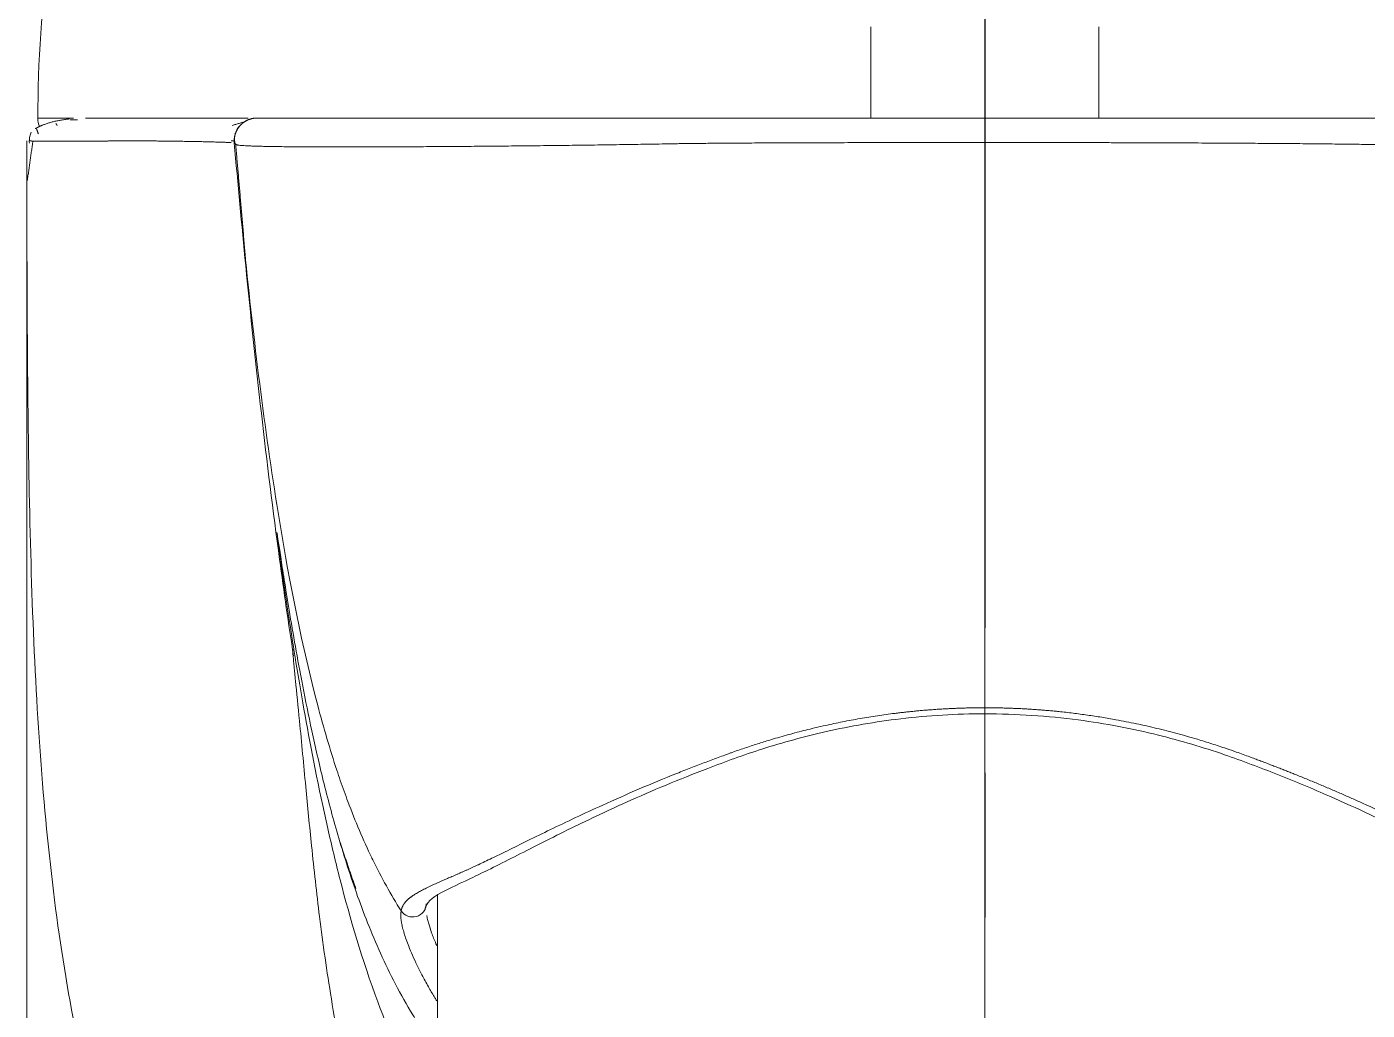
# Model space of a CAD drawing. Extents: x 11557 to 12329, y -16777 to -16231.
# Drawn here: x 11777.44 to 11806.82, y -16497.88 to -16476.32 of the extents above; entities that cross this region are included whole.
import ezdxf

# ---------------------------------------------------------------- set-up
doc = ezdxf.new("R2010")
doc.units = 0
doc.header["$MEASUREMENT"] = 0
doc.linetypes.add('CENTER2', pattern=[28.575, 19.05, -3.175, 3.175, -3.175])
doc.layers.get('0').update_dxf_attribs({"color": 3, "linetype": 'CONTINUOUS'})
doc.layers.add('CENTER', color=1, linetype='CENTER2')

msp = doc.modelspace()

# ---------------------------------------------------------------- linework, layer by layer
at = {"linetype": 'Continuous', "lineweight": 18}
for p, q in [((11795.937, -16478.324), (11795.937, -16476.324)), ((11800.937, -16478.324), (11800.937, -16476.324)), ((11782.483, -16478.324), (11782.483, -16478.324)), ((11777.437, -16478.824), (11777.437, -16479.074)), ((11781.915, -16478.824), (11781.983, -16478.824)), ((11781.985, -16478.868), (11781.985, -16478.868)), ((11777.437, -16479.074), (11777.437, -16563.024)), ((11798.437, -16491.38), (11798.437, -16491.249)), ((11786.437, -16495.359), (11786.437, -16500.468))]:
    msp.add_line(p, q, dxfattribs=at)
at = {"linetype": 'Continuous', "lineweight": 13}
for p, q in [((11778.461, -16478.326), (11777.68, -16478.326)), ((11782.247, -16478.326), (11780.472, -16478.326)), ((11781.985, -16478.868), (11781.985, -16478.868)), ((11798.437, -16491.38), (11798.437, -16498.081))]:
    msp.add_line(p, q, dxfattribs=at)
at = {"linetype": 'Continuous', "lineweight": 18}
for centre, radius, start, end in [((11801.847, -16478.237), 24.167, 171.4005, 180.2092), ((11778.18, -16478.324), 0.5, 180.2092, 202.5461), ((11782.483, -16478.824, 0), 0.5, 89.9985, 185.0831)]:
    msp.add_arc(centre, radius, start, end, dxfattribs=at)
msp.add_ellipse((11785.894, -16495.541), major_axis=(-0.296, 0.048), ratio=0.980304, start_param=0.739642, end_param=3.293719, dxfattribs=at)
for points, knots in [([(11782.287, -16478.324), (11782.247, -16478.324), (11782.117, -16478.324), (11781.815, -16478.324), (11781.331, -16478.324), (11780.767, -16478.324), (11780.184, -16478.324), (11779.634, -16478.324), (11779.155, -16478.324), (11778.866, -16478.324), (11778.735, -16478.324), (11778.721, -16478.324)], [0, 0, 0, 0, 0.094721, 0.266959, 0.427472, 0.569043, 0.693966, 0.804506, 0.902469, 0.98954, 1, 1, 1, 1]), ([(11798.437, -16478.324), (11798.173, -16478.324), (11797.664, -16478.324), (11796.928, -16478.324), (11796.242, -16478.324), (11795.602, -16478.324), (11795.006, -16478.324), (11794.453, -16478.324), (11793.942, -16478.324), (11793.47, -16478.324), (11793.033, -16478.324), (11792.626, -16478.324), (11792.245, -16478.324), (11791.886, -16478.324), (11791.551, -16478.324), (11791.241, -16478.324), (11790.96, -16478.324), (11790.708, -16478.324), (11790.482, -16478.324), (11790.279, -16478.324), (11790.098, -16478.324), (11789.937, -16478.324), (11789.793, -16478.324), (11789.66, -16478.324), (11789.531, -16478.324), (11789.4, -16478.324), (11789.261, -16478.324), (11789.111, -16478.324), (11788.946, -16478.324), (11788.76, -16478.324), (11788.551, -16478.324), (11788.317, -16478.324), (11788.057, -16478.324), (11787.774, -16478.324), (11787.475, -16478.324), (11787.161, -16478.324), (11786.83, -16478.324), (11786.477, -16478.324), (11786.099, -16478.324), (11785.694, -16478.324), (11785.265, -16478.324), (11784.832, -16478.324), (11784.425, -16478.324), (11784.066, -16478.324), (11783.762, -16478.324), (11783.508, -16478.324), (11783.298, -16478.324), (11783.125, -16478.324), (11782.986, -16478.324), (11782.874, -16478.324), (11782.788, -16478.324), (11782.72, -16478.324), (11782.669, -16478.324), (11782.629, -16478.324), (11782.597, -16478.324), (11782.573, -16478.324), (11782.554, -16478.324), (11782.54, -16478.324), (11782.529, -16478.324), (11782.523, -16478.324), (11782.52, -16478.324), (11782.518, -16478.324), (11782.514, -16478.324), (11782.509, -16478.324), (11782.504, -16478.324), (11782.499, -16478.324), (11782.495, -16478.324), (11782.492, -16478.324), (11782.489, -16478.324), (11782.487, -16478.324), (11782.485, -16478.324), (11782.484, -16478.324), (11782.483, -16478.324), (11782.483, -16478.324)], [0, 0, 0, 0, 0.02787, 0.053699, 0.077745, 0.100245, 0.121253, 0.140706, 0.158635, 0.175178, 0.190499, 0.204764, 0.218141, 0.230749, 0.242587, 0.253518, 0.263403, 0.272248, 0.280179, 0.287322, 0.293722, 0.299396, 0.304457, 0.30914, 0.313713, 0.318393, 0.323346, 0.328729, 0.334707, 0.341436, 0.349052, 0.357669, 0.367377, 0.378072, 0.389467, 0.401512, 0.414454, 0.428589, 0.44421, 0.461583, 0.481035, 0.502469, 0.524128, 0.544503, 0.563416, 0.580967, 0.597217, 0.612187, 0.625834, 0.638162, 0.649231, 0.659108, 0.667933, 0.676, 0.683689, 0.69137, 0.699371, 0.708007, 0.717603, 0.728474, 0.740783, 0.754401, 0.76907, 0.784742, 0.801629, 0.820006, 0.840147, 0.86226, 0.886287, 0.912106, 0.939884, 0.969833, 1, 1, 1, 1]), ([(11814.391, -16478.324), (11814.391, -16478.324), (11814.391, -16478.324), (11814.39, -16478.324), (11814.388, -16478.324), (11814.387, -16478.324), (11814.384, -16478.324), (11814.382, -16478.324), (11814.379, -16478.324), (11814.376, -16478.324), (11814.372, -16478.324), (11814.368, -16478.324), (11814.364, -16478.324), (11814.36, -16478.324), (11814.357, -16478.324), (11814.354, -16478.324), (11814.352, -16478.324), (11814.349, -16478.324), (11814.343, -16478.324), (11814.334, -16478.324), (11814.323, -16478.324), (11814.308, -16478.324), (11814.29, -16478.324), (11814.268, -16478.324), (11814.238, -16478.324), (11814.2, -16478.324), (11814.151, -16478.324), (11814.085, -16478.324), (11813.999, -16478.324), (11813.89, -16478.324), (11813.756, -16478.324), (11813.594, -16478.324), (11813.398, -16478.324), (11813.159, -16478.324), (11812.866, -16478.324), (11812.505, -16478.324), (11812.072, -16478.324), (11811.582, -16478.324), (11811.061, -16478.324), (11810.538, -16478.324), (11810.025, -16478.324), (11809.533, -16478.324), (11809.071, -16478.324), (11808.644, -16478.324), (11808.254, -16478.324), (11807.898, -16478.324), (11807.564, -16478.324), (11807.233, -16478.324), (11806.876, -16478.324), (11806.471, -16478.324), (11806.011, -16478.324), (11805.497, -16478.324), (11804.936, -16478.324), (11804.329, -16478.324), (11803.673, -16478.324), (11802.96, -16478.324), (11802.185, -16478.324), (11801.345, -16478.324), (11800.44, -16478.324), (11799.463, -16478.324), (11798.788, -16478.324), (11798.437, -16478.324)], [0, 0, 0, 0, 0.027884, 0.054383, 0.079059, 0.102167, 0.123729, 0.143617, 0.161859, 0.178631, 0.194131, 0.208553, 0.222103, 0.23491, 0.246927, 0.258024, 0.268151, 0.277334, 0.285635, 0.293168, 0.300114, 0.306684, 0.313098, 0.319597, 0.326446, 0.333927, 0.342321, 0.351869, 0.362765, 0.374995, 0.388209, 0.40226, 0.417428, 0.434085, 0.452588, 0.473262, 0.496367, 0.52062, 0.544102, 0.566274, 0.587065, 0.606324, 0.62389, 0.639809, 0.654154, 0.666997, 0.678788, 0.690394, 0.702857, 0.717038, 0.73328, 0.751426, 0.771159, 0.792392, 0.815345, 0.840339, 0.867581, 0.897056, 0.92882, 0.963065, 1, 1, 1, 1]), ([(11777.628, -16478.557), (11777.629, -16478.557), (11777.632, -16478.555), (11777.638, -16478.551), (11777.645, -16478.547), (11777.653, -16478.542), (11777.66, -16478.538), (11777.667, -16478.534), (11777.675, -16478.53), (11777.682, -16478.526), (11777.69, -16478.522), (11777.697, -16478.518), (11777.705, -16478.514), (11777.713, -16478.51), (11777.721, -16478.506), (11777.728, -16478.503), (11777.736, -16478.499), (11777.744, -16478.495), (11777.752, -16478.492), (11777.76, -16478.488), (11777.768, -16478.485), (11777.785, -16478.478), (11777.81, -16478.468), (11777.845, -16478.455), (11777.881, -16478.443), (11777.918, -16478.431), (11777.956, -16478.42), (11777.995, -16478.41), (11778.034, -16478.4), (11778.074, -16478.391), (11778.115, -16478.382), (11778.156, -16478.374), (11778.198, -16478.367), (11778.241, -16478.36), (11778.283, -16478.354), (11778.326, -16478.348), (11778.356, -16478.344), (11778.371, -16478.343), (11778.372, -16478.343)], [0, 0, 0, 0, 0.007131, 0.022073, 0.036918, 0.051666, 0.066316, 0.08087, 0.095326, 0.109685, 0.123947, 0.138111, 0.152179, 0.166149, 0.180023, 0.193799, 0.207478, 0.22106, 0.234544, 0.247932, 0.261223, 0.274416, 0.327938, 0.380703, 0.432713, 0.483968, 0.534468, 0.584213, 0.633204, 0.68144, 0.728923, 0.775653, 0.82163, 0.866854, 0.911326, 0.955047, 0.998016, 1, 1, 1, 1]), ([(11777.534, -16478.633), (11777.527, -16478.646), (11777.507, -16478.692), (11777.492, -16478.774), (11777.491, -16478.84), (11777.494, -16478.872)], [0, 0, 0, 0, 0.187332, 0.607103, 1, 1, 1, 1]), ([(11777.492, -16478.826), (11777.494, -16478.826), (11777.497, -16478.826), (11777.502, -16478.826), (11777.508, -16478.826), (11777.514, -16478.826), (11777.521, -16478.826), (11777.527, -16478.826), (11777.53, -16478.826), (11777.532, -16478.826)], [0, 0, 0, 0, 0.127803, 0.283371, 0.438946, 0.594527, 0.750114, 0.905708, 1, 1, 1, 1]), ([(11781.81, -16478.857), (11781.816, -16478.857), (11781.83, -16478.858), (11781.851, -16478.859), (11781.873, -16478.86), (11781.892, -16478.861), (11781.907, -16478.861), (11781.916, -16478.862), (11781.919, -16478.862)], [0, 0, 0, 0, 0.122492, 0.317349, 0.508846, 0.696983, 0.88176, 1, 1, 1, 1]), ([(11783.284, -16490.108), (11783.175, -16489.41), (11782.771, -16486.587), (11782.347, -16482.82), (11782.065, -16479.763), (11781.985, -16478.868)], [0, 0, 0, 0, 0.190189, 0.762204, 1, 1, 1, 1]), ([(11781.986, -16478.868), (11781.987, -16478.869), (11781.987, -16478.869), (11781.987, -16478.869), (11781.988, -16478.87), (11781.989, -16478.871), (11781.991, -16478.872), (11781.992, -16478.873), (11781.994, -16478.875), (11781.995, -16478.876), (11781.997, -16478.878), (11782, -16478.88), (11782.002, -16478.883), (11782.005, -16478.885), (11782.009, -16478.888), (11782.013, -16478.89), (11782.017, -16478.893), (11782.021, -16478.896), (11782.024, -16478.9), (11782.027, -16478.903), (11782.031, -16478.907), (11782.038, -16478.91), (11782.053, -16478.914), (11782.077, -16478.918), (11782.113, -16478.922), (11782.163, -16478.927), (11782.226, -16478.93), (11782.301, -16478.934), (11782.389, -16478.937), (11782.488, -16478.94), (11782.598, -16478.943), (11782.719, -16478.946), (11782.85, -16478.948), (11782.992, -16478.95), (11783.143, -16478.952), (11783.305, -16478.953), (11783.476, -16478.954), (11783.657, -16478.955), (11783.846, -16478.956), (11784.044, -16478.957), (11784.25, -16478.957), (11784.463, -16478.957), (11784.684, -16478.957), (11784.912, -16478.957), (11785.147, -16478.956), (11785.387, -16478.955), (11785.632, -16478.954), (11785.881, -16478.953), (11786.132, -16478.951), (11786.388, -16478.95), (11786.648, -16478.948), (11786.912, -16478.946), (11787.179, -16478.944), (11787.449, -16478.942), (11787.721, -16478.939), (11787.996, -16478.937), (11788.273, -16478.934), (11788.552, -16478.931), (11788.832, -16478.928), (11789.113, -16478.925), (11789.395, -16478.921), (11789.675, -16478.918), (11789.952, -16478.914), (11790.226, -16478.91), (11790.497, -16478.906), (11790.765, -16478.902), (11791.032, -16478.897), (11791.299, -16478.893), (11791.512, -16478.889), (11791.678, -16478.886), (11791.8, -16478.884), (11791.934, -16478.882), (11792.081, -16478.88), (11792.24, -16478.879), (11792.412, -16478.877), (11792.595, -16478.876), (11792.792, -16478.874), (11793, -16478.873), (11793.222, -16478.871), (11793.455, -16478.87), (11793.701, -16478.869), (11793.959, -16478.868), (11794.23, -16478.867), (11794.513, -16478.866), (11794.808, -16478.865), (11795.116, -16478.864), (11795.436, -16478.863), (11795.768, -16478.862), (11796.113, -16478.862), (11796.47, -16478.861), (11796.839, -16478.86), (11797.221, -16478.86), (11797.616, -16478.86), (11798.022, -16478.859), (11798.298, -16478.859), (11798.437, -16478.859)], [0, 0, 0, 0, 0.006627, 0.020133, 0.033535, 0.046833, 0.060028, 0.073118, 0.086105, 0.09899, 0.111773, 0.124455, 0.137036, 0.149516, 0.161889, 0.174149, 0.186297, 0.198335, 0.210258, 0.222097, 0.233923, 0.245747, 0.257567, 0.269383, 0.281194, 0.292732, 0.304225, 0.315674, 0.327083, 0.338452, 0.349784, 0.361084, 0.372357, 0.383603, 0.394822, 0.406015, 0.41718, 0.428315, 0.439418, 0.450491, 0.461534, 0.472548, 0.483532, 0.494487, 0.505413, 0.516309, 0.527177, 0.537775, 0.548346, 0.558886, 0.569394, 0.579871, 0.590318, 0.600735, 0.611124, 0.621488, 0.631829, 0.64215, 0.65245, 0.66273, 0.672992, 0.683173, 0.693203, 0.703086, 0.71285, 0.722563, 0.73223, 0.741853, 0.751445, 0.755409, 0.759821, 0.764681, 0.769988, 0.775743, 0.781946, 0.788597, 0.795697, 0.803246, 0.811242, 0.819686, 0.828577, 0.837914, 0.847699, 0.85793, 0.868609, 0.879734, 0.891307, 0.903327, 0.915794, 0.92871, 0.942073, 0.955883, 0.970141, 0.984847, 1, 1, 1, 1]), ([(11798.437, -16478.859), (11798.573, -16478.859), (11798.841, -16478.859), (11799.239, -16478.86), (11799.63, -16478.86), (11800.013, -16478.861), (11800.389, -16478.861), (11800.756, -16478.862), (11801.116, -16478.863), (11801.468, -16478.864), (11801.812, -16478.865), (11802.149, -16478.866), (11802.478, -16478.867), (11802.799, -16478.869), (11803.113, -16478.87), (11803.419, -16478.872), (11803.717, -16478.873), (11804.007, -16478.875), (11804.29, -16478.877), (11804.565, -16478.879), (11804.832, -16478.881), (11805.091, -16478.883), (11805.343, -16478.885), (11805.587, -16478.887), (11805.823, -16478.89), (11806.052, -16478.892), (11806.273, -16478.895), (11806.487, -16478.897), (11806.694, -16478.9), (11806.895, -16478.903), (11807.089, -16478.905), (11807.277, -16478.908), (11807.469, -16478.912), (11807.666, -16478.915), (11807.87, -16478.918), (11808.072, -16478.922), (11808.272, -16478.925), (11808.469, -16478.928), (11808.663, -16478.931), (11808.855, -16478.933), (11809.045, -16478.936), (11809.231, -16478.938), (11809.415, -16478.941), (11809.596, -16478.943), (11809.775, -16478.945), (11809.95, -16478.947), (11810.122, -16478.949), (11810.292, -16478.95), (11810.458, -16478.952), (11810.621, -16478.953), (11810.781, -16478.955), (11810.938, -16478.956), (11811.092, -16478.957), (11811.242, -16478.958), (11811.389, -16478.959), (11811.533, -16478.96), (11811.673, -16478.96), (11811.81, -16478.961), (11811.944, -16478.961), (11812.074, -16478.962), (11812.201, -16478.962), (11812.324, -16478.962), (11812.445, -16478.962), (11812.561, -16478.962), (11812.675, -16478.962), (11812.785, -16478.961), (11812.892, -16478.961), (11812.995, -16478.96), (11813.096, -16478.959), (11813.193, -16478.959), (11813.287, -16478.958), (11813.377, -16478.957), (11813.492, -16478.955), (11813.627, -16478.953), (11813.778, -16478.951), (11813.917, -16478.948), (11814.047, -16478.946), (11814.165, -16478.944), (11814.274, -16478.941), (11814.372, -16478.939), (11814.461, -16478.937), (11814.54, -16478.935), (11814.609, -16478.933), (11814.668, -16478.931), (11814.718, -16478.928), (11814.758, -16478.926), (11814.788, -16478.924), (11814.809, -16478.922), (11814.824, -16478.92), (11814.834, -16478.918), (11814.84, -16478.917), (11814.844, -16478.915), (11814.846, -16478.913), (11814.848, -16478.911), (11814.85, -16478.909), (11814.852, -16478.908), (11814.853, -16478.907), (11814.853, -16478.907)], [0, 0, 0, 0, 0.018206, 0.036066, 0.053579, 0.070746, 0.087567, 0.104041, 0.120169, 0.135951, 0.151386, 0.166476, 0.181219, 0.195618, 0.209672, 0.22338, 0.236743, 0.24976, 0.262429, 0.274748, 0.286719, 0.29834, 0.309613, 0.32054, 0.331125, 0.341374, 0.351292, 0.360886, 0.370166, 0.379154, 0.387871, 0.396312, 0.404459, 0.413746, 0.422968, 0.432123, 0.441213, 0.450236, 0.459195, 0.468089, 0.476918, 0.485685, 0.494389, 0.503034, 0.511618, 0.520143, 0.52861, 0.537017, 0.545365, 0.553655, 0.561885, 0.570056, 0.578167, 0.586218, 0.594207, 0.602136, 0.610004, 0.617812, 0.62556, 0.633248, 0.640876, 0.648445, 0.655953, 0.663402, 0.67079, 0.678118, 0.685387, 0.692596, 0.699745, 0.706835, 0.713866, 0.720839, 0.727752, 0.741086, 0.754275, 0.76732, 0.78022, 0.792976, 0.805588, 0.818061, 0.830397, 0.842601, 0.854673, 0.866613, 0.878422, 0.890101, 0.90162, 0.91292, 0.924005, 0.934878, 0.945542, 0.956003, 0.966264, 0.976334, 0.986249, 0.996036, 1, 1, 1, 1]), ([(11798.437, -16478.859), (11798.437, -16480.285), (11798.437, -16482.491), (11798.437, -16485.372), (11798.437, -16487.592), (11798.437, -16489.554), (11798.437, -16490.748), (11798.437, -16491.249)], [0, 0, 0, 0, 0.321479, 0.502301, 0.683123, 0.863945, 1, 1, 1, 1]), ([(11783.267, -16489.971), (11783.263, -16489.97), (11783.267, -16490.035), (11783.295, -16490.331), (11783.339, -16490.768), (11783.433, -16491.714), (11783.546, -16492.926), (11783.685, -16494.363), (11783.856, -16495.913), (11784.113, -16497.713), (11784.501, -16499.772), (11785.103, -16502.157), (11785.621, -16503.872), (11785.932, -16504.807)], [0, 0, 0, 0, 0.057594, 0.08523, 0.111719, 0.16959, 0.259581, 0.340023, 0.436457, 0.54882, 0.677278, 0.824294, 1, 1, 1, 1]), ([(11786.169, -16495.675), (11786.163, -16495.58), (11786.339, -16495.363), (11787.044, -16495.057), (11788.064, -16494.551), (11789.238, -16493.947), (11790.652, -16493.273), (11792.108, -16492.664), (11793.592, -16492.123), (11795.003, -16491.737), (11796.644, -16491.451), (11797.815, -16491.382), (11798.437, -16491.38)], [0, 0, 0, 0, 0.142787, 0.265144, 0.369121, 0.466396, 0.558863, 0.671055, 0.7403, 0.818133, 0.904689, 1, 1, 1, 1]), ([(11798.437, -16491.38), (11799.131, -16491.383), (11800.415, -16491.467), (11802.18, -16491.805), (11803.631, -16492.24), (11804.882, -16492.717), (11805.946, -16493.159), (11806.924, -16493.606), (11807.828, -16494.047), (11808.65, -16494.466), (11809.296, -16494.797), (11809.757, -16495.014), (11810.109, -16495.177), (11810.41, -16495.333), (11810.645, -16495.478), (11810.707, -16495.606), (11810.706, -16495.677)], [0, 0, 0, 0, 0.105976, 0.199467, 0.280495, 0.349254, 0.421338, 0.481581, 0.548679, 0.622471, 0.688394, 0.740207, 0.784177, 0.842295, 0.914329, 1, 1, 1, 1]), ([(11784.313, -16494.209), (11784.313, -16494.209), (11784.313, -16494.209), (11784.313, -16494.209), (11784.313, -16494.21), (11784.314, -16494.213), (11784.317, -16494.225), (11784.33, -16494.266), (11784.382, -16494.429), (11784.432, -16494.582), (11784.474, -16494.704)], [0, 0, 0, 0, 0.000019, 0.000158, 0.000792, 0.00555, 0.018556, 0.067408, 0.256469, 1, 1, 1, 1]), ([(11784.474, -16494.704), (11784.517, -16494.832), (11784.572, -16494.99), (11784.632, -16495.156), (11784.646, -16495.196), (11784.65, -16495.206), (11784.651, -16495.208), (11784.651, -16495.208), (11784.651, -16495.208), (11784.651, -16495.208), (11784.651, -16495.208), (11784.651, -16495.208), (11784.651, -16495.208)], [0, 0, 0, 0, 0.756675, 0.942463, 0.987198, 0.997523, 0.999675, 0.9999, 0.999965, 0.999999, 0.999999, 1, 1, 1, 1]), ([(11786.187, -16495.628), (11786.187, -16495.625), (11786.187, -16495.595), (11786.19, -16495.568), (11786.194, -16495.545)], [0, 0, 0, 0, 0.105651, 1, 1, 1, 1]), ([(11786.224, -16495.891), (11786.219, -16495.871), (11786.212, -16495.84), (11786.207, -16495.81), (11786.205, -16495.8)], [0, 0, 0, 0, 0.630262, 1, 1, 1, 1])]:
    msp.add_open_spline(points, degree=3, knots=knots, dxfattribs=at)
at = {"linetype": 'Continuous', "lineweight": 13}
for points, weights in [([(11782.483, -16478.324), (11782.349, -16478.324), (11782.219, -16478.375), (11782.12, -16478.481)], [1.24710021695, 1.10023568859, 1.01883808886, 1.00290741776]), ([(11798.437, -16478.324), (11798.437, -16478.324), (11798.437, -16478.545), (11798.437, -16478.859)], [1.24638462471, 0.957810169175, 0.92272723067, 1.14113580919])]:
    msp.add_rational_spline(points, weights, degree=3, dxfattribs=at)
at = {"linetype": 'Continuous', "lineweight": 18}
for points, degree in [([(11782.483, -16478.324), (11782.483, -16478.324), (11782.477, -16478.324), (11782.464, -16478.324)], 3), ([(11777.652, -16478.566), (11777.692, -16478.672)], 1), ([(11778.104, -16478.486), (11778.077, -16478.444)], 1), ([(11778.547, -16478.363), (11778.388, -16478.363)], 1), ([(11782.245, -16478.393), (11781.942, -16478.486)], 1), ([(11782.125, -16478.475), (11781.95, -16478.668), (11782.001, -16478.868)], 2), ([(11777.437, -16478.824), (11777.437, -16479.119), (11777.438, -16479.412), (11777.438, -16479.704)], 3), ([(11777.571, -16478.826), (11777.448, -16479.7)], 1), ([(11782.014, -16478.896), (11782.126, -16480.124), (11782.232, -16481.429)], 2), ([(11785.001, -16494.54), (11785.003, -16494.545), (11785.008, -16494.554), (11785.015, -16494.568), (11785.019, -16494.578), (11785.021, -16494.582)], 3)]:
    msp.add_open_spline(points, degree=degree, dxfattribs=at)
msp.add_rational_spline([(11782.12, -16478.481), (11782.018, -16478.589), (11781.973, -16478.727), (11781.985, -16478.868)], [1.00290748333, 0.987079852452, 1.03587354632, 1.14928856492], degree=3, dxfattribs=at)
at = {"linetype": 'Continuous', "lineweight": 13}
for points, knots in [([(11777.532, -16478.826), (11777.533, -16478.826), (11777.536, -16478.826), (11777.542, -16478.827), (11777.549, -16478.827), (11777.557, -16478.827), (11777.565, -16478.827), (11777.574, -16478.827), (11777.582, -16478.827), (11777.591, -16478.827), (11777.601, -16478.827), (11777.61, -16478.827), (11777.62, -16478.827), (11777.63, -16478.827), (11777.64, -16478.827), (11777.651, -16478.827), (11777.662, -16478.827), (11777.673, -16478.827), (11777.684, -16478.828), (11777.696, -16478.828), (11777.708, -16478.828), (11777.72, -16478.828), (11777.733, -16478.828), (11777.746, -16478.828), (11777.759, -16478.828), (11777.772, -16478.828), (11777.786, -16478.828), (11777.8, -16478.828), (11777.814, -16478.828), (11777.828, -16478.828), (11777.843, -16478.828), (11777.858, -16478.828), (11777.873, -16478.828), (11777.889, -16478.828), (11777.904, -16478.828), (11777.92, -16478.828), (11777.937, -16478.828), (11777.953, -16478.828), (11777.97, -16478.828), (11777.987, -16478.828), (11778.004, -16478.828), (11778.022, -16478.828), (11778.039, -16478.828), (11778.057, -16478.828), (11778.076, -16478.828), (11778.094, -16478.828), (11778.113, -16478.828), (11778.132, -16478.828), (11778.151, -16478.828), (11778.17, -16478.828), (11778.19, -16478.828), (11778.209, -16478.828), (11778.229, -16478.828), (11778.249, -16478.828), (11778.27, -16478.828), (11778.29, -16478.828), (11778.311, -16478.828), (11778.332, -16478.828), (11778.353, -16478.828), (11778.374, -16478.828), (11778.396, -16478.828), (11778.417, -16478.828), (11778.439, -16478.828), (11778.461, -16478.828), (11778.483, -16478.828), (11778.505, -16478.828), (11778.528, -16478.828), (11778.55, -16478.828), (11778.573, -16478.828), (11778.596, -16478.828), (11778.619, -16478.828), (11778.642, -16478.828), (11778.665, -16478.828), (11778.688, -16478.828), (11778.711, -16478.828), (11778.735, -16478.828), (11778.758, -16478.828), (11778.782, -16478.828), (11778.806, -16478.828), (11778.829, -16478.828), (11778.853, -16478.827), (11778.877, -16478.827), (11778.901, -16478.827), (11778.925, -16478.827), (11778.949, -16478.827), (11778.974, -16478.827), (11778.998, -16478.827), (11779.022, -16478.827), (11779.046, -16478.827), (11779.071, -16478.827), (11779.095, -16478.827), (11779.119, -16478.827), (11779.144, -16478.827), (11779.168, -16478.827), (11779.193, -16478.827), (11779.217, -16478.827), (11779.241, -16478.826), (11779.266, -16478.826), (11779.29, -16478.826), (11779.315, -16478.826), (11779.339, -16478.826), (11779.363, -16478.826), (11779.388, -16478.826), (11779.412, -16478.826), (11779.436, -16478.826), (11779.461, -16478.826), (11779.485, -16478.826), (11779.509, -16478.825), (11779.533, -16478.825), (11779.557, -16478.825), (11779.581, -16478.825), (11779.605, -16478.825), (11779.629, -16478.825), (11779.653, -16478.825), (11779.677, -16478.825), (11779.701, -16478.825), (11779.724, -16478.825), (11779.748, -16478.824), (11779.771, -16478.824), (11779.795, -16478.824), (11779.818, -16478.824), (11779.85, -16478.824), (11779.896, -16478.824), (11779.959, -16478.824), (11780.036, -16478.824), (11780.126, -16478.825), (11780.228, -16478.826), (11780.341, -16478.827), (11780.463, -16478.828), (11780.592, -16478.83), (11780.726, -16478.832), (11780.864, -16478.834), (11781.003, -16478.836), (11781.141, -16478.838), (11781.276, -16478.841), (11781.404, -16478.844), (11781.501, -16478.847), (11781.571, -16478.849), (11781.618, -16478.85), (11781.662, -16478.851), (11781.701, -16478.853), (11781.737, -16478.854), (11781.77, -16478.855), (11781.794, -16478.856), (11781.807, -16478.857), (11781.81, -16478.857)], [0, 0, 0, 0, 0.001558, 0.005513, 0.009467, 0.013422, 0.017377, 0.021332, 0.025287, 0.029242, 0.033198, 0.037153, 0.041108, 0.045064, 0.049019, 0.052975, 0.05693, 0.060885, 0.064841, 0.068796, 0.072752, 0.076707, 0.080662, 0.084617, 0.088572, 0.092527, 0.096482, 0.100436, 0.10439, 0.108345, 0.112299, 0.116252, 0.120206, 0.124159, 0.128112, 0.132065, 0.136018, 0.13997, 0.143921, 0.147873, 0.151824, 0.155775, 0.159725, 0.163675, 0.167624, 0.171573, 0.175522, 0.17947, 0.183417, 0.187365, 0.191311, 0.195257, 0.199203, 0.203148, 0.207092, 0.211036, 0.214979, 0.218921, 0.222863, 0.226804, 0.230745, 0.234685, 0.238624, 0.242563, 0.246501, 0.250438, 0.254375, 0.258311, 0.262246, 0.26618, 0.270114, 0.274047, 0.277979, 0.281911, 0.285842, 0.289772, 0.293701, 0.29763, 0.301557, 0.305484, 0.309411, 0.313336, 0.317261, 0.321185, 0.325109, 0.329032, 0.332954, 0.336875, 0.340796, 0.344716, 0.348635, 0.352554, 0.356472, 0.360389, 0.364305, 0.368221, 0.372136, 0.376051, 0.379965, 0.383878, 0.38779, 0.391702, 0.395614, 0.399525, 0.403435, 0.407344, 0.411253, 0.415162, 0.41907, 0.422977, 0.426884, 0.430791, 0.434697, 0.438602, 0.442507, 0.446412, 0.450316, 0.45422, 0.458123, 0.462026, 0.465928, 0.46983, 0.478173, 0.48901, 0.50234, 0.518162, 0.536473, 0.557273, 0.580562, 0.606339, 0.634603, 0.665358, 0.698605, 0.734346, 0.772583, 0.81332, 0.856558, 0.876979, 0.897092, 0.916896, 0.936392, 0.955578, 0.974456, 0.993025, 1, 1, 1, 1]), ([(11777.438, -16479.704), (11777.439, -16480.702), (11777.441, -16481.684), (11777.45, -16483.275), (11777.455, -16483.893), (11777.468, -16485.115), (11777.493, -16486.926), (11777.542, -16488.672), (11777.642, -16490.937), (11777.709, -16492.039), (11777.98, -16495.246), (11778.254, -16497.253), (11779.093, -16500.971), (11779.658, -16502.683), (11781.183, -16505.781), (11782.141, -16507.168), (11784.472, -16509.585), (11785.844, -16510.615), (11787.685, -16511.6), (11787.969, -16511.743), (11788.258, -16511.879)], [0, 0, 0, 0, 0.063774, 0.063774, 0.104998, 0.104998, 0.146223, 0.228672, 0.228672, 0.31112, 0.31112, 0.476018, 0.476018, 0.640915, 0.640915, 0.805813, 0.805813, 0.97071, 0.97071, 1, 1, 1, 1]), ([(11784.235, -16492.62), (11784.083, -16492.16), (11783.576, -16490.43), (11782.852, -16486.76), (11782.434, -16483.383), (11782.231, -16481.429)], [0, 0, 0, 0, 0.140276, 0.512216, 1, 1, 1, 1]), ([(11783.257, -16489.52), (11783.256, -16489.515), (11783.161, -16488.961), (11782.95, -16487.615), (11782.87, -16487.029), (11783.09, -16488.729), (11783.509, -16491.323), (11783.893, -16493.322), (11784.405, -16495.461), (11785.001, -16497.504), (11785.751, -16499.233), (11786.188, -16499.988)], [0, 0, 0, 0, 0.000893, 0.111906, 0.333932, 0.555958, 0.666971, 0.777984, 0.822389, 0.920083, 1, 1, 1, 1]), ([(11786.343, -16498.647), (11786.263, -16498.538), (11786.186, -16498.428), (11786.039, -16498.206), (11785.826, -16497.872), (11785.637, -16497.534), (11785.402, -16497.082), (11785.293, -16496.856), (11785.09, -16496.407), (11784.902, -16495.96), (11784.738, -16495.52), (11784.584, -16495.085), (11784.441, -16494.656), (11784.314, -16494.239), (11784.195, -16493.829), (11784.139, -16493.627), (11783.981, -16493.034), (11783.888, -16492.653), (11783.722, -16491.927), (11783.648, -16491.58), (11783.448, -16490.597), (11783.342, -16490.017), (11783.257, -16489.52)], [0, 0, 0, 0, 0.03125, 0.03125, 0.0625, 0.125, 0.125, 0.1875, 0.1875, 0.25, 0.3125, 0.3125, 0.375, 0.4375, 0.4375, 0.5, 0.5, 0.625, 0.625, 0.75, 0.75, 1, 1, 1, 1]), ([(11785.643, -16495.701), (11785.644, -16495.697), (11785.645, -16495.691), (11785.647, -16495.681), (11785.65, -16495.672), (11785.652, -16495.662), (11785.655, -16495.653), (11785.658, -16495.644), (11785.661, -16495.635), (11785.665, -16495.625), (11785.669, -16495.616), (11785.673, -16495.607), (11785.677, -16495.598), (11785.681, -16495.589), (11785.686, -16495.58), (11785.691, -16495.571), (11785.697, -16495.563), (11785.702, -16495.554), (11785.708, -16495.545), (11785.714, -16495.536), (11785.721, -16495.528), (11785.728, -16495.519), (11785.735, -16495.51), (11785.742, -16495.502), (11785.75, -16495.493), (11785.758, -16495.484), (11785.766, -16495.476), (11785.775, -16495.467), (11785.784, -16495.459), (11785.793, -16495.45), (11785.802, -16495.442), (11785.812, -16495.433), (11785.823, -16495.425), (11785.833, -16495.416), (11785.844, -16495.407), (11785.856, -16495.399), (11785.886, -16495.377), (11785.938, -16495.341), (11786.021, -16495.292), (11786.115, -16495.241), (11786.237, -16495.18), (11786.39, -16495.107), (11786.543, -16495.04), (11786.665, -16494.987), (11786.741, -16494.955), (11786.81, -16494.925), (11786.868, -16494.9), (11786.925, -16494.875), (11786.983, -16494.85), (11787.041, -16494.825), (11787.099, -16494.799), (11787.158, -16494.772), (11787.217, -16494.745), (11787.278, -16494.717), (11787.364, -16494.677), (11787.48, -16494.621), (11787.632, -16494.548), (11787.796, -16494.469), (11788.053, -16494.343), (11788.42, -16494.162), (11788.918, -16493.919), (11789.465, -16493.657), (11790.109, -16493.358), (11790.849, -16493.031), (11791.506, -16492.759), (11791.991, -16492.568), (11792.291, -16492.453), (11792.54, -16492.359), (11792.726, -16492.291), (11792.835, -16492.251), (11792.942, -16492.213), (11793.061, -16492.171), (11793.205, -16492.122), (11793.347, -16492.075), (11793.487, -16492.03), (11793.624, -16491.987), (11793.839, -16491.922), (11794.134, -16491.837), (11794.511, -16491.738), (11794.891, -16491.647), (11795.271, -16491.566), (11795.653, -16491.494), (11796.035, -16491.431), (11796.325, -16491.39), (11796.522, -16491.365), (11796.627, -16491.353), (11796.732, -16491.341), (11796.837, -16491.33), (11796.942, -16491.32), (11797.048, -16491.31), (11797.154, -16491.301), (11797.26, -16491.293), (11797.366, -16491.285), (11797.473, -16491.279), (11797.579, -16491.272), (11797.686, -16491.267), (11797.793, -16491.262), (11797.9, -16491.258), (11798.007, -16491.255), (11798.115, -16491.252), (11798.222, -16491.25), (11798.33, -16491.249), (11798.401, -16491.249), (11798.437, -16491.249)], [0, 0, 0, 0, 0.002576, 0.005172, 0.007786, 0.010419, 0.013072, 0.015744, 0.018435, 0.021145, 0.023875, 0.026624, 0.029392, 0.032179, 0.034986, 0.037812, 0.040658, 0.043523, 0.046407, 0.049311, 0.052234, 0.055177, 0.058139, 0.061121, 0.064122, 0.067143, 0.070184, 0.073244, 0.076323, 0.079422, 0.082541, 0.085679, 0.088837, 0.092015, 0.095212, 0.098429, 0.101665, 0.119896, 0.138376, 0.157093, 0.176027, 0.204282, 0.230969, 0.241105, 0.252982, 0.259855, 0.266731, 0.273612, 0.280101, 0.286543, 0.292942, 0.299299, 0.305616, 0.311893, 0.318127, 0.33202, 0.346551, 0.361722, 0.377532, 0.415334, 0.454284, 0.494345, 0.53546, 0.587663, 0.638638, 0.656923, 0.674353, 0.691591, 0.700228, 0.70643, 0.710197, 0.718528, 0.726669, 0.73462, 0.742382, 0.749955, 0.757336, 0.777853, 0.798184, 0.818316, 0.838369, 0.858276, 0.878032, 0.897627, 0.902968, 0.908315, 0.913668, 0.919028, 0.924394, 0.929765, 0.935141, 0.940523, 0.94591, 0.951301, 0.956697, 0.962098, 0.967502, 0.97291, 0.978322, 0.983737, 0.989155, 0.994576, 1, 1, 1, 1]), ([(11798.437, -16491.249), (11798.455, -16491.249), (11798.49, -16491.249), (11798.543, -16491.249), (11798.596, -16491.25), (11798.649, -16491.25), (11798.701, -16491.251), (11798.754, -16491.252), (11798.807, -16491.253), (11798.86, -16491.255), (11798.912, -16491.256), (11798.965, -16491.258), (11799.017, -16491.26), (11799.07, -16491.262), (11799.123, -16491.264), (11799.175, -16491.266), (11799.227, -16491.269), (11799.28, -16491.272), (11799.332, -16491.274), (11799.384, -16491.277), (11799.436, -16491.281), (11799.489, -16491.284), (11799.541, -16491.288), (11799.593, -16491.291), (11799.645, -16491.295), (11799.697, -16491.299), (11799.748, -16491.304), (11799.8, -16491.308), (11799.852, -16491.312), (11799.904, -16491.317), (11799.955, -16491.322), (11800.007, -16491.327), (11800.146, -16491.341), (11800.373, -16491.367), (11800.687, -16491.409), (11801.001, -16491.457), (11801.359, -16491.519), (11801.763, -16491.598), (11802.21, -16491.699), (11802.656, -16491.813), (11803.057, -16491.927), (11803.417, -16492.039), (11803.701, -16492.132), (11803.98, -16492.229), (11804.186, -16492.304), (11804.356, -16492.367), (11804.463, -16492.407), (11804.569, -16492.447), (11804.673, -16492.487), (11804.776, -16492.526), (11804.877, -16492.566), (11804.978, -16492.605), (11805.076, -16492.644), (11805.174, -16492.683), (11805.322, -16492.742), (11805.519, -16492.822), (11805.765, -16492.924), (11806.008, -16493.027), (11806.249, -16493.131), (11806.487, -16493.236), (11806.888, -16493.415), (11807.427, -16493.664), (11808.067, -16493.972), (11808.553, -16494.211), (11808.91, -16494.386), (11809.157, -16494.507), (11809.379, -16494.614), (11809.542, -16494.692), (11809.658, -16494.745), (11809.736, -16494.781), (11809.815, -16494.816), (11809.896, -16494.852), (11809.966, -16494.883), (11810.025, -16494.908), (11810.072, -16494.928), (11810.118, -16494.948), (11810.163, -16494.967), (11810.207, -16494.986), (11810.252, -16495.005), (11810.297, -16495.025), (11810.378, -16495.061), (11810.489, -16495.11), (11810.621, -16495.171), (11810.742, -16495.231), (11810.85, -16495.29), (11810.924, -16495.334), (11810.971, -16495.365), (11810.996, -16495.382), (11811.02, -16495.4), (11811.042, -16495.417), (11811.063, -16495.434), (11811.083, -16495.451), (11811.101, -16495.468), (11811.118, -16495.485), (11811.133, -16495.502), (11811.148, -16495.52), (11811.161, -16495.537), (11811.173, -16495.554), (11811.184, -16495.572), (11811.193, -16495.59), (11811.202, -16495.608), (11811.21, -16495.626), (11811.217, -16495.644), (11811.222, -16495.663), (11811.227, -16495.681), (11811.23, -16495.694), (11811.231, -16495.701)], [0, 0, 0, 0, 0.002668, 0.005334, 0.007999, 0.010663, 0.013326, 0.015987, 0.018647, 0.021306, 0.023963, 0.026619, 0.029273, 0.031926, 0.034578, 0.037228, 0.039876, 0.042523, 0.045168, 0.047811, 0.050453, 0.053093, 0.055731, 0.058368, 0.061003, 0.063636, 0.066267, 0.068896, 0.071523, 0.074149, 0.076772, 0.079394, 0.082013, 0.098021, 0.114123, 0.130312, 0.146583, 0.169929, 0.193574, 0.217507, 0.241709, 0.259026, 0.27714, 0.289344, 0.306296, 0.312541, 0.318734, 0.324879, 0.330976, 0.337026, 0.343027, 0.348977, 0.354878, 0.360727, 0.366524, 0.381589, 0.396759, 0.412026, 0.427387, 0.442836, 0.458372, 0.506837, 0.55403, 0.599854, 0.623328, 0.645583, 0.666624, 0.68645, 0.694308, 0.702565, 0.711217, 0.720265, 0.729713, 0.735419, 0.741122, 0.746822, 0.752522, 0.757985, 0.76379, 0.769937, 0.776426, 0.797093, 0.818034, 0.839223, 0.860633, 0.882235, 0.888876, 0.895438, 0.90192, 0.908322, 0.914644, 0.920887, 0.92705, 0.933134, 0.939139, 0.945064, 0.950911, 0.956678, 0.962367, 0.967978, 0.97351, 0.978963, 0.984339, 0.989637, 0.994857, 1, 1, 1, 1]), ([(11786.425, -16497.675), (11786.411, -16497.652), (11786.353, -16497.558), (11786.245, -16497.377), (11786.114, -16497.138), (11785.992, -16496.897), (11785.89, -16496.675), (11785.811, -16496.486), (11785.752, -16496.327), (11785.708, -16496.193), (11785.674, -16496.071), (11785.657, -16495.989), (11785.648, -16495.938), (11785.644, -16495.912), (11785.641, -16495.888), (11785.639, -16495.864), (11785.637, -16495.841), (11785.636, -16495.819), (11785.635, -16495.797), (11785.636, -16495.776), (11785.637, -16495.756), (11785.638, -16495.737), (11785.64, -16495.718), (11785.642, -16495.706), (11785.643, -16495.7)], [0, 0, 0, 0, 0.025972, 0.103903, 0.204317, 0.301543, 0.395773, 0.487232, 0.560145, 0.632395, 0.704146, 0.775567, 0.794012, 0.812493, 0.831015, 0.849579, 0.868189, 0.886849, 0.90556, 0.924326, 0.943151, 0.962036, 0.980985, 1, 1, 1, 1]), ([(11786.426, -16496.468), (11786.419, -16496.453), (11786.376, -16496.351), (11786.31, -16496.182), (11786.255, -16496.011), (11786.231, -16495.921), (11786.224, -16495.891)], [0, 0, 0, 0, 0.069635, 0.458182, 0.809442, 1, 1, 1, 1])]:
    msp.add_open_spline(points, degree=3, knots=knots, dxfattribs=at)
for points in [[(11784.309, -16492.84), (11784.284, -16492.767), (11784.259, -16492.694), (11784.235, -16492.62)], [(11784.31, -16492.84), (11784.364, -16492.997), (11784.42, -16493.153), (11784.477, -16493.307)], [(11784.477, -16493.307), (11784.637, -16493.734), (11784.811, -16494.146), (11785.001, -16494.54)], [(11785.643, -16495.7), (11785.418, -16495.347), (11785.212, -16494.974), (11785.021, -16494.582)]]:
    msp.add_open_spline(points, degree=3, dxfattribs=at)
at = {"layer": 'CENTER'}
msp.add_line((11798.444, -16575.224), (11798.444, -16440.624), dxfattribs=at)

doc.saveas('drawing.dxf')
